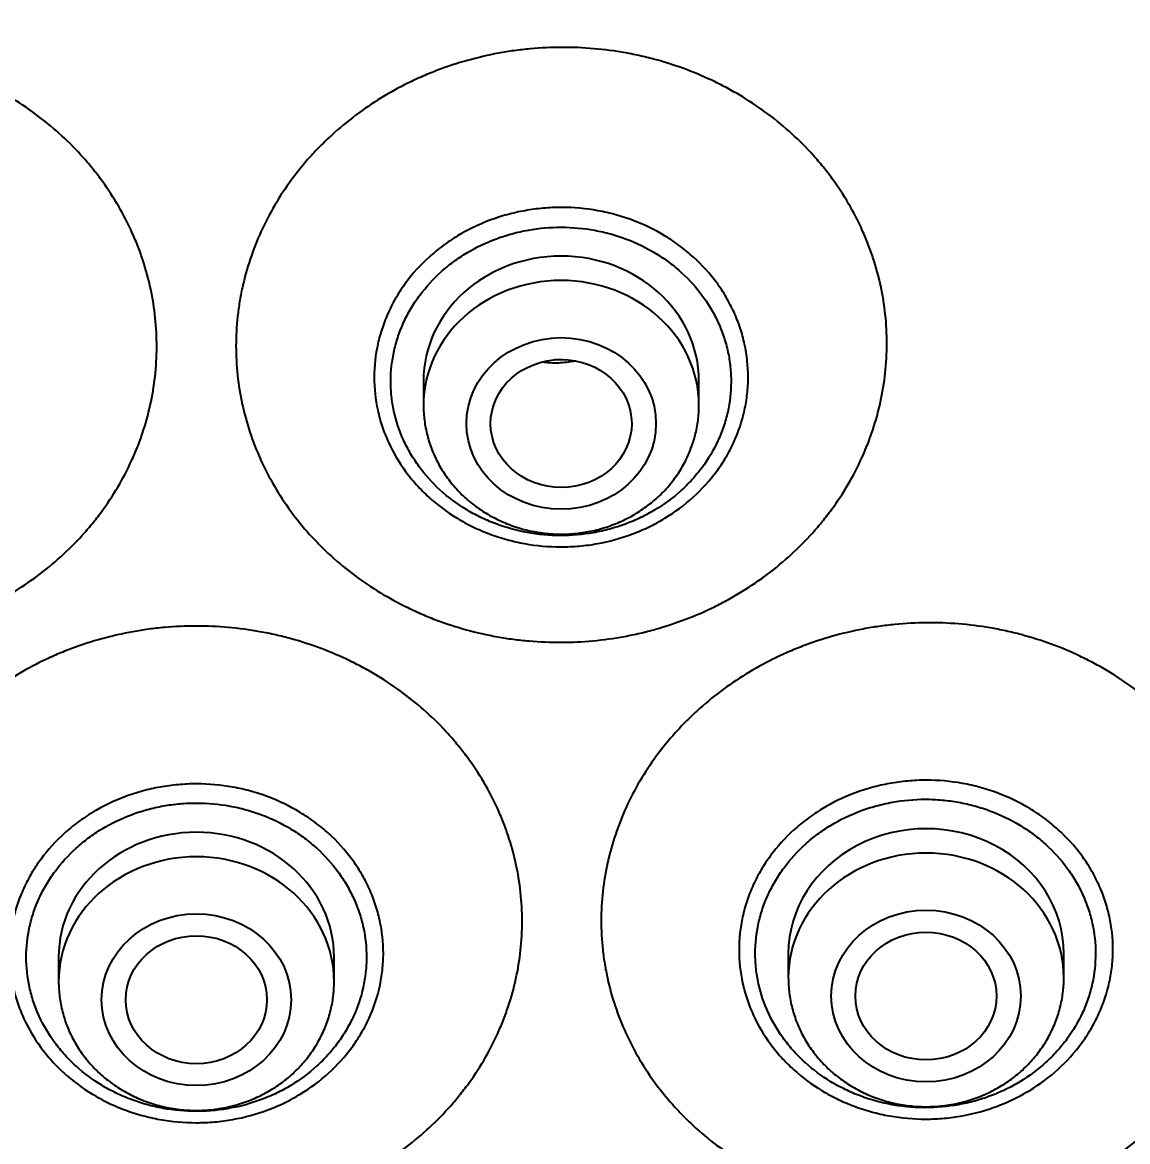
# Model space of a CAD drawing. Header units: millimetres. Extents: x 976 to 9349, y -1578 to 2211.
# Drawn here: x 5929.971 to 5931.616, y 655.944 to 657.61 of the extents above; entities that cross this region are included whole.
import ezdxf

# ---------------------------------------------------------------- set-up
doc = ezdxf.new("R2010")
doc.units = ezdxf.units.MM
doc.layers.add('Szkic', color=6, linetype='Continuous')
doc.layers.add('Wbudowane', color=175, linetype='Continuous')
doc.dimstyles.new('ISO-25', dxfattribs={"dimtxt": 4, "dimasz": 5, "dimexe": 1.25, "dimexo": 0.625, "dimgap": 1, "dimtad": 1, "dimtxsty": 'Standard', "dimcen": 2.5, "dimadec": 0, "dimazin": 0, "dimtfac": 1, "dimtmove": 0, "dimatfit": 3, "dimfxl": 1, "dimarcsym": 0})

# ---------------------------------------------------------------- blocks, each defined once
blk = doc.blocks.new('Z$W@#21058')
for p, q in [((20.198, 138.602), (20.198, 138.5657)), ((20.608, 138.5657), (20.608, 138.602)), ((19.655, 137.7442), (19.655, 137.7078)), ((20.065, 137.7078), (20.065, 137.7442)), ((20.741, 137.7496), (20.741, 137.7133)), ((21.151, 137.7133), (21.151, 137.7496))]:
    blk.add_line(p, q)
for centre, major_axis, start_param, end_param in [((20.403, 138.602), (-0.205, 0), 3.141593, 6.283185), ((20.403, 138.5657), (-0.205, 0), 3.141593, 6.283185), ((19.86, 137.7442), (-0.205, 0), 3.141593, 6.283185), ((20.946, 137.7496), (0.205, 0), 0, 3.141593), ((19.86, 137.7078), (-0.205, 0), 3.141593, 6.283185), ((20.946, 137.7133), (-0.205, 0), 3.141593, 6.283185)]:
    blk.add_ellipse(centre, major_axis=major_axis, ratio=0.906308, start_param=start_param, end_param=end_param)
for centre, major_axis, ratio in [((20.403, 138.5386), (-0.141, 0), 0.906308), ((20.4029, 138.5385), (-0.105, -0.0002), 0.90652), ((19.86, 137.6808), (-0.141, 0), 0.906308), ((20.946, 137.6863), (-0.141, 0), 0.906308), ((19.86, 137.6808), (0.1051, 0), 0.906308), ((20.9458, 137.6863), (-0.105, 0), 0.905881)]:
    blk.add_ellipse(centre, major_axis=major_axis, ratio=ratio)
for points, knots in [([(19.801, 138.6523), (19.8009, 138.623), (19.7977, 138.5943), (19.7883, 138.5519), (19.7844, 138.5379), (19.7775, 138.5171), (19.7749, 138.5102), (19.7695, 138.4964), (19.7666, 138.4897), (19.7513, 138.4563), (19.7363, 138.4309), (19.7143, 138.401), (19.7097, 138.3951), (19.7002, 138.3835), (19.6952, 138.3778), (19.68, 138.361), (19.6693, 138.3503), (19.6357, 138.3199), (19.6113, 138.3017), (19.5781, 138.2817), (19.5713, 138.2779), (19.5576, 138.2705), (19.5507, 138.2669), (19.5297, 138.2568), (19.5011, 138.2447), (19.4714, 138.2352), (19.4486, 138.229), (19.4409, 138.2271), (19.4255, 138.2237), (19.4177, 138.2221), (19.3786, 138.2153), (19.3471, 138.2127), (19.2998, 138.213), (19.2839, 138.2138), (19.2601, 138.2161), (19.2522, 138.217), (19.2364, 138.2193), (19.2286, 138.2206), (19.1898, 138.2279), (19.1597, 138.2365), (19.1231, 138.2506), (19.1158, 138.2535), (19.1014, 138.2599), (19.0942, 138.2632), (19.0732, 138.2736), (19.0597, 138.2812), (19.0204, 138.3055), (18.9959, 138.324), (18.9678, 138.35), (18.9623, 138.3553), (18.9516, 138.3661), (18.9465, 138.3717), (18.9315, 138.3885), (18.9127, 138.4119), (18.8965, 138.4368), (18.8816, 138.4625), (18.8748, 138.4758), (18.8566, 138.5162), (18.8476, 138.5438), (18.8399, 138.5794), (18.8386, 138.5865), (18.8363, 138.6009), (18.8353, 138.6082), (18.833, 138.63), (18.8316, 138.6591), (18.8332, 138.6882), (18.8365, 138.7173), (18.8389, 138.7317), (18.8483, 138.7741), (18.8576, 138.8017), (18.876, 138.8418), (18.8829, 138.855), (18.898, 138.8805), (18.9143, 138.9052), (18.9332, 138.9282), (18.9483, 138.9449), (18.9535, 138.9503), (18.9642, 138.961), (18.9698, 138.9663), (18.9981, 138.9919), (19.0226, 139.01), (19.0621, 139.0338), (19.0757, 139.0411), (19.0967, 139.0513), (19.1039, 139.0545), (19.1183, 139.0606), (19.1256, 139.0635), (19.1623, 139.0771), (19.1925, 139.0853), (19.2314, 139.092), (19.2392, 139.0932), (19.2549, 139.0953), (19.2629, 139.0961), (19.2867, 139.0981), (19.3025, 139.0987), (19.3499, 139.0983), (19.3813, 139.0953), (19.4204, 139.0879), (19.4282, 139.0862), (19.4436, 139.0826), (19.4513, 139.0806), (19.474, 139.0741), (19.5037, 139.0642), (19.5322, 139.0516), (19.5532, 139.0412), (19.5601, 139.0376), (19.5737, 139.03), (19.5805, 139.026), (19.6135, 139.0056), (19.6379, 138.9871), (19.6713, 138.9562), (19.6819, 138.9454), (19.6971, 138.9283), (19.702, 138.9225), (19.7114, 138.9108), (19.7159, 138.9048), (19.7378, 138.8746), (19.7526, 138.849), (19.7677, 138.8154), (19.7706, 138.8086), (19.7759, 138.7948), (19.7784, 138.7878), (19.7852, 138.7669), (19.789, 138.7529), (19.7981, 138.7103), (19.8011, 138.6815), (19.801, 138.6523)], [0, 0, 0, 0, 0.03125, 0.03125, 0.046875, 0.046875, 0.054688, 0.054688, 0.0625, 0.0625, 0.09375, 0.09375, 0.101562, 0.101562, 0.109375, 0.109375, 0.125, 0.125, 0.15625, 0.15625, 0.164062, 0.164062, 0.171875, 0.171875, 0.1875, 0.203125, 0.203125, 0.210937, 0.210937, 0.21875, 0.21875, 0.25, 0.25, 0.265625, 0.265625, 0.273437, 0.273437, 0.28125, 0.28125, 0.3125, 0.3125, 0.320312, 0.320312, 0.328125, 0.328125, 0.34375, 0.34375, 0.375, 0.375, 0.382812, 0.382812, 0.390625, 0.390625, 0.40625, 0.421875, 0.421875, 0.4375, 0.4375, 0.46875, 0.46875, 0.476562, 0.476562, 0.484375, 0.484375, 0.5, 0.515625, 0.515625, 0.53125, 0.53125, 0.5625, 0.5625, 0.578125, 0.578125, 0.59375, 0.609375, 0.609375, 0.617187, 0.617187, 0.625, 0.625, 0.65625, 0.65625, 0.671875, 0.671875, 0.679687, 0.679687, 0.6875, 0.6875, 0.71875, 0.71875, 0.726562, 0.726562, 0.734375, 0.734375, 0.75, 0.75, 0.78125, 0.78125, 0.789062, 0.789062, 0.796875, 0.796875, 0.8125, 0.828125, 0.828125, 0.835937, 0.835937, 0.84375, 0.84375, 0.875, 0.875, 0.890625, 0.890625, 0.898437, 0.898437, 0.90625, 0.90625, 0.9375, 0.9375, 0.945312, 0.945312, 0.953125, 0.953125, 0.96875, 0.96875, 1, 1, 1, 1]), ([(20.8876, 138.6572), (20.8876, 138.6279), (20.8844, 138.5991), (20.8751, 138.5567), (20.8713, 138.5426), (20.8643, 138.5217), (20.8618, 138.5148), (20.8564, 138.501), (20.8535, 138.4942), (20.8383, 138.4606), (20.8234, 138.4351), (20.8013, 138.405), (20.7968, 138.399), (20.7873, 138.3873), (20.7824, 138.3815), (20.7671, 138.3646), (20.7564, 138.3538), (20.7229, 138.323), (20.6985, 138.3046), (20.6653, 138.2843), (20.6586, 138.2804), (20.6449, 138.2728), (20.6379, 138.2692), (20.617, 138.2589), (20.5884, 138.2465), (20.5586, 138.2367), (20.5359, 138.2303), (20.5282, 138.2283), (20.5128, 138.2247), (20.5049, 138.2231), (20.4659, 138.2159), (20.4344, 138.213), (20.3871, 138.2128), (20.3712, 138.2135), (20.3474, 138.2155), (20.3395, 138.2164), (20.3237, 138.2185), (20.3159, 138.2197), (20.2771, 138.2267), (20.2469, 138.2349), (20.2103, 138.2487), (20.203, 138.2516), (20.1886, 138.2578), (20.1815, 138.2611), (20.1605, 138.2713), (20.1469, 138.2787), (20.1076, 138.3026), (20.0831, 138.3208), (20.0549, 138.3465), (20.0494, 138.3518), (20.0387, 138.3625), (20.0336, 138.368), (20.0185, 138.3847), (19.9998, 138.4078), (19.9835, 138.4326), (19.9686, 138.4581), (19.9617, 138.4714), (19.9435, 138.5115), (19.9344, 138.5391), (19.9252, 138.5816), (19.9228, 138.596), (19.9197, 138.6251), (19.9182, 138.6542), (19.9198, 138.6833), (19.9222, 138.7051), (19.9232, 138.7124), (19.9255, 138.7268), (19.9269, 138.7339), (19.9347, 138.7694), (19.9439, 138.797), (19.9622, 138.8374), (19.9691, 138.8507), (19.9842, 138.8763), (20.0005, 138.9012), (20.0193, 138.9244), (20.0344, 138.9412), (20.0396, 138.9467), (20.0503, 138.9575), (20.0558, 138.9628), (20.0841, 138.9887), (20.1086, 139.0071), (20.1481, 139.0313), (20.1616, 139.0387), (20.1827, 139.0491), (20.1899, 139.0524), (20.2043, 139.0587), (20.2116, 139.0616), (20.2483, 139.0756), (20.2785, 139.084), (20.3173, 139.0912), (20.3251, 139.0925), (20.3409, 139.0946), (20.3488, 139.0956), (20.3727, 139.0978), (20.3885, 139.0985), (20.4359, 139.0986), (20.4673, 139.0959), (20.5063, 139.0889), (20.5142, 139.0873), (20.5296, 139.0838), (20.5373, 139.0819), (20.56, 139.0757), (20.5897, 139.066), (20.6182, 139.0537), (20.6392, 139.0436), (20.6461, 139.04), (20.6597, 139.0326), (20.6665, 139.0287), (20.6996, 139.0085), (20.7239, 138.9903), (20.7574, 138.9597), (20.768, 138.949), (20.7832, 138.9322), (20.7881, 138.9264), (20.7976, 138.9147), (20.8021, 138.9088), (20.824, 138.8788), (20.8389, 138.8534), (20.854, 138.8199), (20.8569, 138.8132), (20.8622, 138.7994), (20.8647, 138.7925), (20.8716, 138.7716), (20.8754, 138.7576), (20.8846, 138.7152), (20.8877, 138.6864), (20.8876, 138.6572)], [0, 0, 0, 0, 0.03125, 0.03125, 0.046875, 0.046875, 0.054687, 0.054687, 0.0625, 0.0625, 0.09375, 0.09375, 0.101562, 0.101562, 0.109375, 0.109375, 0.125, 0.125, 0.15625, 0.15625, 0.164062, 0.164062, 0.171875, 0.171875, 0.1875, 0.203125, 0.203125, 0.210937, 0.210937, 0.21875, 0.21875, 0.25, 0.25, 0.265625, 0.265625, 0.273437, 0.273437, 0.28125, 0.28125, 0.3125, 0.3125, 0.320312, 0.320312, 0.328125, 0.328125, 0.34375, 0.34375, 0.375, 0.375, 0.382812, 0.382812, 0.390625, 0.390625, 0.40625, 0.421875, 0.421875, 0.4375, 0.4375, 0.46875, 0.46875, 0.484375, 0.484375, 0.5, 0.515625, 0.515625, 0.523437, 0.523437, 0.53125, 0.53125, 0.5625, 0.5625, 0.578125, 0.578125, 0.59375, 0.609375, 0.609375, 0.617187, 0.617187, 0.625, 0.625, 0.65625, 0.65625, 0.671875, 0.671875, 0.679687, 0.679687, 0.6875, 0.6875, 0.71875, 0.71875, 0.726562, 0.726562, 0.734375, 0.734375, 0.75, 0.75, 0.78125, 0.78125, 0.789062, 0.789062, 0.796875, 0.796875, 0.8125, 0.828125, 0.828125, 0.835937, 0.835937, 0.84375, 0.84375, 0.875, 0.875, 0.890625, 0.890625, 0.898437, 0.898437, 0.90625, 0.90625, 0.9375, 0.9375, 0.945312, 0.945312, 0.953125, 0.953125, 0.96875, 0.96875, 1, 1, 1, 1]), ([(20.1246, 138.6076), (20.1246, 138.6242), (20.1265, 138.6408), (20.131, 138.6612), (20.132, 138.6652), (20.1342, 138.6733), (20.1355, 138.6773), (20.1394, 138.6891), (20.1456, 138.7046), (20.1534, 138.7195), (20.1598, 138.7305), (20.1621, 138.7341), (20.1668, 138.7412), (20.1693, 138.7447), (20.182, 138.762), (20.1936, 138.7747), (20.2129, 138.7922), (20.2196, 138.7977), (20.2339, 138.8083), (20.2412, 138.8132), (20.2639, 138.827), (20.2799, 138.8347), (20.3052, 138.8442), (20.3139, 138.847), (20.3314, 138.8518), (20.349, 138.8558), (20.367, 138.8582), (20.3851, 138.8598), (20.3942, 138.8602), (20.4218, 138.8602), (20.4398, 138.8586), (20.4665, 138.8537), (20.4753, 138.8517), (20.4884, 138.8481), (20.4928, 138.8468), (20.5014, 138.844), (20.5057, 138.8425), (20.5267, 138.8345), (20.5427, 138.8268), (20.5616, 138.8153), (20.5653, 138.8129), (20.5726, 138.808), (20.5763, 138.8054), (20.5869, 138.7975), (20.5936, 138.7919), (20.6128, 138.7744), (20.6243, 138.7617), (20.637, 138.7444), (20.6395, 138.7409), (20.6442, 138.7337), (20.6464, 138.7301), (20.6528, 138.7192), (20.6606, 138.7043), (20.6667, 138.6888), (20.6706, 138.6769), (20.6718, 138.6729), (20.674, 138.6649), (20.675, 138.6608), (20.6795, 138.6404), (20.6812, 138.624), (20.6812, 138.5993), (20.6807, 138.591), (20.6794, 138.5786), (20.6788, 138.5745), (20.6774, 138.5663), (20.6767, 138.5622), (20.6722, 138.5419), (20.6669, 138.5262), (20.6564, 138.5032), (20.6525, 138.4957), (20.6438, 138.481), (20.6391, 138.474), (20.624, 138.4535), (20.6125, 138.4407), (20.5864, 138.4171), (20.5724, 138.4067), (20.5497, 138.3929), (20.5419, 138.3887), (20.5258, 138.3809), (20.5175, 138.3773), (20.4922, 138.3678), (20.4748, 138.363), (20.4525, 138.359), (20.448, 138.3583), (20.439, 138.3571), (20.4344, 138.3566), (20.4207, 138.3554), (20.4116, 138.355), (20.3844, 138.355), (20.3664, 138.3566), (20.3439, 138.3606), (20.3394, 138.3615), (20.3306, 138.3636), (20.3262, 138.3647), (20.3131, 138.3683), (20.296, 138.3738), (20.2796, 138.3809), (20.2676, 138.3867), (20.2636, 138.3887), (20.2558, 138.393), (20.2519, 138.3953), (20.2328, 138.4068), (20.2188, 138.4173), (20.1996, 138.4347), (20.1935, 138.4408), (20.1848, 138.4505), (20.182, 138.4538), (20.1765, 138.4605), (20.1739, 138.4638), (20.1613, 138.481), (20.1527, 138.4955), (20.144, 138.5146), (20.1424, 138.5185), (20.1393, 138.5263), (20.1379, 138.5303), (20.1339, 138.5422), (20.1317, 138.5502), (20.1264, 138.5744), (20.1246, 138.5909), (20.1246, 138.6076)], [0, 0, 0, 0, 0.03125, 0.03125, 0.039063, 0.039063, 0.046875, 0.046875, 0.0625, 0.078125, 0.078125, 0.085938, 0.085938, 0.09375, 0.09375, 0.125, 0.125, 0.140625, 0.140625, 0.15625, 0.15625, 0.1875, 0.1875, 0.203125, 0.203125, 0.21875, 0.234375, 0.234375, 0.25, 0.25, 0.28125, 0.28125, 0.296875, 0.296875, 0.304688, 0.304688, 0.3125, 0.3125, 0.34375, 0.34375, 0.351563, 0.351563, 0.359375, 0.359375, 0.375, 0.375, 0.40625, 0.40625, 0.414063, 0.414063, 0.421875, 0.421875, 0.4375, 0.453125, 0.453125, 0.460938, 0.460938, 0.46875, 0.46875, 0.5, 0.5, 0.515625, 0.515625, 0.523438, 0.523438, 0.53125, 0.53125, 0.5625, 0.5625, 0.578125, 0.578125, 0.59375, 0.59375, 0.625, 0.625, 0.65625, 0.65625, 0.671875, 0.671875, 0.6875, 0.6875, 0.71875, 0.71875, 0.726563, 0.726563, 0.734375, 0.734375, 0.75, 0.75, 0.78125, 0.78125, 0.789063, 0.789063, 0.796875, 0.796875, 0.8125, 0.828125, 0.828125, 0.835938, 0.835938, 0.84375, 0.84375, 0.875, 0.875, 0.890625, 0.890625, 0.898438, 0.898438, 0.90625, 0.90625, 0.9375, 0.9375, 0.945313, 0.945313, 0.953125, 0.953125, 0.96875, 0.96875, 1, 1, 1, 1]), ([(20.1493, 138.602), (20.1492, 138.5945), (20.1496, 138.5869), (20.1512, 138.5718), (20.1524, 138.5643), (20.1572, 138.5423), (20.162, 138.528), (20.1714, 138.5071), (20.175, 138.5002), (20.1828, 138.4869), (20.187, 138.4805), (20.2007, 138.4618), (20.2112, 138.4502), (20.2347, 138.4287), (20.2475, 138.4192), (20.268, 138.4067), (20.2751, 138.4028), (20.2897, 138.3956), (20.2973, 138.3924), (20.3203, 138.3837), (20.3361, 138.3793), (20.3563, 138.3756), (20.3604, 138.3749), (20.3686, 138.3738), (20.3728, 138.3733), (20.3852, 138.3722), (20.3935, 138.3718), (20.4183, 138.3717), (20.4347, 138.3731), (20.4551, 138.3767), (20.4592, 138.3775), (20.4673, 138.3794), (20.4713, 138.3804), (20.4832, 138.3836), (20.4988, 138.3886), (20.5137, 138.3949), (20.5247, 138.4002), (20.5283, 138.402), (20.5355, 138.4059), (20.539, 138.4079), (20.5564, 138.4184), (20.5692, 138.4278), (20.5868, 138.4436), (20.5924, 138.4492), (20.6003, 138.4579), (20.6029, 138.4609), (20.6079, 138.4669), (20.6103, 138.47), (20.6219, 138.4855), (20.6297, 138.4987), (20.6377, 138.516), (20.6392, 138.5195), (20.642, 138.5266), (20.6434, 138.5302), (20.647, 138.541), (20.6491, 138.5483), (20.654, 138.5703), (20.6557, 138.5852), (20.6558, 138.6079), (20.6554, 138.6155), (20.6539, 138.6305), (20.6527, 138.6379), (20.6503, 138.6491), (20.6493, 138.6528), (20.6473, 138.6601), (20.6462, 138.6637), (20.6427, 138.6745), (20.6372, 138.6886), (20.6301, 138.7021), (20.6243, 138.7121), (20.6223, 138.7154), (20.618, 138.7219), (20.6158, 138.7251), (20.6043, 138.7408), (20.5939, 138.7524), (20.5764, 138.7683), (20.5703, 138.7734), (20.5574, 138.783), (20.5507, 138.7875), (20.5301, 138.8001), (20.5156, 138.8072), (20.4926, 138.8159), (20.4847, 138.8185), (20.4689, 138.8229), (20.4609, 138.8247), (20.4366, 138.8292), (20.4201, 138.8307), (20.3867, 138.8308), (20.3703, 138.8294), (20.346, 138.8251), (20.338, 138.8233), (20.322, 138.819), (20.3141, 138.8165), (20.2911, 138.8079), (20.2765, 138.8009), (20.2593, 138.7906), (20.2559, 138.7884), (20.2492, 138.784), (20.2459, 138.7816), (20.2361, 138.7745), (20.23, 138.7695), (20.2124, 138.7536), (20.2019, 138.7421), (20.1902, 138.7265), (20.188, 138.7233), (20.1837, 138.7168), (20.1816, 138.7136), (20.1757, 138.7037), (20.1686, 138.6902), (20.163, 138.6761), (20.1593, 138.6653), (20.1582, 138.6617), (20.1561, 138.6544), (20.1552, 138.6507), (20.151, 138.6322), (20.1493, 138.6172), (20.1493, 138.602)], [0, 0, 0, 0, 0.015625, 0.015625, 0.03125, 0.03125, 0.0625, 0.0625, 0.078125, 0.078125, 0.09375, 0.09375, 0.125, 0.125, 0.15625, 0.15625, 0.171875, 0.171875, 0.1875, 0.1875, 0.21875, 0.21875, 0.226563, 0.226563, 0.234375, 0.234375, 0.25, 0.25, 0.28125, 0.28125, 0.289063, 0.289063, 0.296875, 0.296875, 0.3125, 0.328125, 0.328125, 0.335938, 0.335938, 0.34375, 0.34375, 0.375, 0.375, 0.390625, 0.390625, 0.398438, 0.398438, 0.40625, 0.40625, 0.4375, 0.4375, 0.445313, 0.445313, 0.453125, 0.453125, 0.46875, 0.46875, 0.5, 0.5, 0.515625, 0.515625, 0.53125, 0.53125, 0.539062, 0.539062, 0.546875, 0.546875, 0.5625, 0.578125, 0.578125, 0.585937, 0.585937, 0.59375, 0.59375, 0.625, 0.625, 0.640625, 0.640625, 0.65625, 0.65625, 0.6875, 0.6875, 0.703125, 0.703125, 0.71875, 0.71875, 0.75, 0.75, 0.78125, 0.78125, 0.796875, 0.796875, 0.8125, 0.8125, 0.84375, 0.84375, 0.851562, 0.851562, 0.859375, 0.859375, 0.875, 0.875, 0.90625, 0.90625, 0.914062, 0.914062, 0.921875, 0.921875, 0.9375, 0.953125, 0.953125, 0.960937, 0.960937, 0.96875, 0.96875, 1, 1, 1, 1]), ([(20.4246, 138.6316), (20.421, 138.6309), (20.4174, 138.6303), (20.4061, 138.6288), (20.3982, 138.6284), (20.3848, 138.6287), (20.3792, 138.6292), (20.3737, 138.6299)], [0, 0, 0, 0, 0.214158, 0.214158, 0.671097, 0.671097, 1, 1, 1, 1]), ([(20.4048, 138.6336), (20.4033, 138.6335), (20.3995, 138.6333), (20.3955, 138.6332), (20.3932, 138.6333)], [0, 0, 0, 0, 0.398655, 1, 1, 1, 1]), ([(20.198, 138.5657), (20.198, 138.5575), (20.199, 138.5435), (20.2033, 138.5202), (20.2105, 138.4984), (20.2206, 138.477), (20.2334, 138.4571), (20.2486, 138.4387), (20.2661, 138.4222), (20.2857, 138.4078), (20.307, 138.3957), (20.3297, 138.386), (20.3535, 138.3791), (20.378, 138.3748), (20.403, 138.3734), (20.4279, 138.3748), (20.4524, 138.3791), (20.4762, 138.386), (20.499, 138.3956), (20.5203, 138.4078), (20.5399, 138.4222), (20.5574, 138.4387), (20.5727, 138.4572), (20.5854, 138.4771), (20.5955, 138.4985), (20.6028, 138.5203), (20.6071, 138.5437), (20.608, 138.5575), (20.608, 138.5657)], [0, 0, 0, 0, 0.036694, 0.07465, 0.112689, 0.150846, 0.189146, 0.227598, 0.266201, 0.304942, 0.3438, 0.382753, 0.421774, 0.460843, 0.499936, 0.539034, 0.578117, 0.617162, 0.656147, 0.695046, 0.733834, 0.772489, 0.810994, 0.849343, 0.887544, 0.925617, 0.963594, 1, 1, 1, 1]), ([(21.4307, 137.8076), (21.4307, 137.7786), (21.4275, 137.75), (21.4198, 137.7146), (21.418, 137.7075), (21.4141, 137.6934), (21.412, 137.6864), (21.405, 137.6656), (21.3996, 137.6518), (21.3813, 137.6118), (21.3664, 137.5865), (21.3444, 137.5565), (21.3399, 137.5505), (21.3304, 137.5389), (21.3255, 137.5331), (21.3103, 137.5162), (21.2996, 137.5055), (21.2661, 137.4748), (21.2417, 137.4564), (21.2086, 137.4361), (21.2018, 137.4321), (21.1881, 137.4246), (21.1812, 137.421), (21.1602, 137.4106), (21.1317, 137.3981), (21.102, 137.3882), (21.0792, 137.3818), (21.0716, 137.3798), (21.0561, 137.3761), (21.0483, 137.3745), (21.0092, 137.3671), (20.9778, 137.364), (20.9305, 137.3636), (20.9147, 137.3642), (20.8908, 137.3661), (20.8829, 137.3669), (20.8672, 137.3689), (20.8594, 137.37), (20.8206, 137.3767), (20.7904, 137.3847), (20.7538, 137.3982), (20.7465, 137.401), (20.7321, 137.4071), (20.725, 137.4103), (20.7039, 137.4203), (20.6904, 137.4276), (20.6511, 137.4511), (20.6267, 137.469), (20.5984, 137.4943), (20.5929, 137.4995), (20.5823, 137.5101), (20.5771, 137.5155), (20.5621, 137.532), (20.5433, 137.5548), (20.5271, 137.5792), (20.5121, 137.6045), (20.5053, 137.6176), (20.4871, 137.6573), (20.478, 137.6846), (20.4703, 137.7197), (20.4689, 137.7267), (20.4666, 137.741), (20.4656, 137.7481), (20.4633, 137.7697), (20.4617, 137.7986), (20.4633, 137.8274), (20.4665, 137.8563), (20.4689, 137.8705), (20.4782, 137.9128), (20.4874, 137.9402), (20.5056, 137.9803), (20.5125, 137.9935), (20.5275, 138.019), (20.5438, 138.0437), (20.5626, 138.0669), (20.5777, 138.0836), (20.5828, 138.0891), (20.5935, 138.0999), (20.599, 138.1052), (20.6273, 138.131), (20.6517, 138.1494), (20.6911, 138.1736), (20.7047, 138.1811), (20.7257, 138.1915), (20.7328, 138.1948), (20.7473, 138.2011), (20.7545, 138.2041), (20.7912, 138.2182), (20.8214, 138.2267), (20.8602, 138.2341), (20.868, 138.2354), (20.8837, 138.2377), (20.8917, 138.2386), (20.9155, 138.241), (20.9313, 138.2418), (20.9787, 138.2422), (21.0101, 138.2397), (21.0491, 138.233), (21.0569, 138.2315), (21.0724, 138.2281), (21.08, 138.2263), (21.1027, 138.2202), (21.1324, 138.2109), (21.161, 138.1989), (21.1819, 138.1889), (21.1888, 138.1855), (21.2025, 138.1781), (21.2093, 138.1743), (21.2423, 138.1546), (21.2667, 138.1366), (21.3002, 138.1066), (21.3108, 138.096), (21.326, 138.0794), (21.3309, 138.0737), (21.3404, 138.0622), (21.3449, 138.0564), (21.3668, 138.0268), (21.3817, 138.0017), (21.3969, 137.9687), (21.3997, 137.962), (21.4051, 137.9484), (21.4076, 137.9415), (21.4145, 137.9209), (21.4183, 137.9071), (21.4275, 137.8651), (21.4307, 137.8366), (21.4307, 137.8076)], [0, 0, 0, 0, 0.03125, 0.03125, 0.039062, 0.039062, 0.046875, 0.046875, 0.0625, 0.0625, 0.09375, 0.09375, 0.101562, 0.101562, 0.109375, 0.109375, 0.125, 0.125, 0.15625, 0.15625, 0.164062, 0.164062, 0.171875, 0.171875, 0.1875, 0.203125, 0.203125, 0.210937, 0.210937, 0.21875, 0.21875, 0.25, 0.25, 0.265625, 0.265625, 0.273437, 0.273437, 0.28125, 0.28125, 0.3125, 0.3125, 0.320312, 0.320312, 0.328125, 0.328125, 0.34375, 0.34375, 0.375, 0.375, 0.382812, 0.382812, 0.390625, 0.390625, 0.40625, 0.421875, 0.421875, 0.4375, 0.4375, 0.46875, 0.46875, 0.476562, 0.476562, 0.484375, 0.484375, 0.5, 0.515625, 0.515625, 0.53125, 0.53125, 0.5625, 0.5625, 0.578125, 0.578125, 0.59375, 0.609375, 0.609375, 0.617187, 0.617187, 0.625, 0.625, 0.65625, 0.65625, 0.671875, 0.671875, 0.679687, 0.679687, 0.6875, 0.6875, 0.71875, 0.71875, 0.726562, 0.726562, 0.734375, 0.734375, 0.75, 0.75, 0.78125, 0.78125, 0.789062, 0.789062, 0.796875, 0.796875, 0.8125, 0.828125, 0.828125, 0.835937, 0.835937, 0.84375, 0.84375, 0.875, 0.875, 0.890625, 0.890625, 0.898437, 0.898437, 0.90625, 0.90625, 0.9375, 0.9375, 0.945312, 0.945312, 0.953125, 0.953125, 0.96875, 0.96875, 1, 1, 1, 1]), ([(20.3449, 137.7976), (20.3449, 137.7686), (20.3417, 137.74), (20.3325, 137.6979), (20.3287, 137.684), (20.3217, 137.6633), (20.3192, 137.6564), (20.3138, 137.6428), (20.311, 137.636), (20.2958, 137.6028), (20.2809, 137.5775), (20.2589, 137.5477), (20.2543, 137.5418), (20.2448, 137.5302), (20.2399, 137.5244), (20.2247, 137.5077), (20.214, 137.497), (20.1805, 137.4666), (20.156, 137.4484), (20.1229, 137.4283), (20.1161, 137.4244), (20.1024, 137.417), (20.0955, 137.4134), (20.0745, 137.4033), (20.0459, 137.391), (20.0162, 137.3813), (19.9934, 137.3751), (19.9858, 137.3732), (19.9703, 137.3696), (19.9625, 137.368), (19.9233, 137.361), (19.8919, 137.3582), (19.8444, 137.3582), (19.8286, 137.3589), (19.8048, 137.361), (19.7968, 137.3619), (19.781, 137.364), (19.7732, 137.3652), (19.7343, 137.3722), (19.7041, 137.3805), (19.6674, 137.3943), (19.6601, 137.3972), (19.6457, 137.4034), (19.6385, 137.4066), (19.6175, 137.4168), (19.6039, 137.4242), (19.5644, 137.4481), (19.54, 137.4662), (19.5117, 137.4919), (19.5061, 137.4971), (19.4955, 137.5078), (19.4903, 137.5132), (19.4752, 137.5299), (19.4564, 137.5529), (19.4401, 137.5775), (19.4251, 137.6029), (19.4182, 137.616), (19.3999, 137.656), (19.3907, 137.6834), (19.383, 137.7186), (19.3816, 137.7256), (19.3793, 137.7399), (19.3783, 137.7471), (19.3759, 137.7688), (19.3743, 137.7976), (19.3759, 137.8265), (19.3783, 137.8481), (19.3793, 137.8553), (19.3816, 137.8696), (19.383, 137.8767), (19.3907, 137.9119), (19.3999, 137.9393), (19.4182, 137.9792), (19.4251, 137.9924), (19.4401, 138.0178), (19.4564, 138.0424), (19.4752, 138.0654), (19.4903, 138.082), (19.4955, 138.0875), (19.5061, 138.0981), (19.5117, 138.1034), (19.54, 138.129), (19.5644, 138.1472), (19.6039, 138.171), (19.6175, 138.1784), (19.6385, 138.1886), (19.6457, 138.1919), (19.6601, 138.1981), (19.6674, 138.201), (19.7041, 138.2147), (19.7343, 138.223), (19.7732, 138.23), (19.781, 138.2313), (19.7968, 138.2334), (19.8048, 138.2343), (19.8286, 138.2364), (19.8444, 138.2371), (19.8919, 138.2371), (19.9233, 138.2343), (19.9625, 138.2272), (19.9703, 138.2256), (19.9858, 138.2221), (19.9934, 138.2202), (20.0162, 138.2139), (20.0459, 138.2042), (20.0745, 138.192), (20.0955, 138.1818), (20.1024, 138.1783), (20.1161, 138.1708), (20.1229, 138.1669), (20.156, 138.1468), (20.1805, 138.1287), (20.214, 138.0983), (20.2247, 138.0876), (20.2399, 138.0708), (20.2448, 138.0651), (20.2543, 138.0535), (20.2589, 138.0476), (20.2809, 138.0177), (20.2958, 137.9925), (20.311, 137.9592), (20.3138, 137.9525), (20.3192, 137.9388), (20.3217, 137.932), (20.3287, 137.9112), (20.3325, 137.8973), (20.3417, 137.8552), (20.3449, 137.8267), (20.3449, 137.7976)], [0, 0, 0, 0, 0.03125, 0.03125, 0.046875, 0.046875, 0.054687, 0.054687, 0.0625, 0.0625, 0.09375, 0.09375, 0.101562, 0.101562, 0.109375, 0.109375, 0.125, 0.125, 0.15625, 0.15625, 0.164062, 0.164062, 0.171875, 0.171875, 0.1875, 0.203125, 0.203125, 0.210938, 0.210938, 0.21875, 0.21875, 0.25, 0.25, 0.265625, 0.265625, 0.273438, 0.273438, 0.28125, 0.28125, 0.3125, 0.3125, 0.320313, 0.320313, 0.328125, 0.328125, 0.34375, 0.34375, 0.375, 0.375, 0.382813, 0.382813, 0.390625, 0.390625, 0.40625, 0.421875, 0.421875, 0.4375, 0.4375, 0.46875, 0.46875, 0.476562, 0.476562, 0.484375, 0.484375, 0.5, 0.515625, 0.515625, 0.523437, 0.523437, 0.53125, 0.53125, 0.5625, 0.5625, 0.578125, 0.578125, 0.59375, 0.609375, 0.609375, 0.617187, 0.617187, 0.625, 0.625, 0.65625, 0.65625, 0.671875, 0.671875, 0.679688, 0.679688, 0.6875, 0.6875, 0.71875, 0.71875, 0.726563, 0.726563, 0.734375, 0.734375, 0.75, 0.75, 0.78125, 0.78125, 0.789063, 0.789063, 0.796875, 0.796875, 0.8125, 0.828125, 0.828125, 0.835938, 0.835938, 0.84375, 0.84375, 0.875, 0.875, 0.890625, 0.890625, 0.898438, 0.898438, 0.90625, 0.90625, 0.9375, 0.9375, 0.945313, 0.945313, 0.953125, 0.953125, 0.96875, 0.96875, 1, 1, 1, 1]), ([(20.6676, 137.7548), (20.6676, 137.7715), (20.6694, 137.788), (20.6739, 137.8084), (20.6749, 137.8125), (20.6771, 137.8205), (20.6783, 137.8245), (20.6823, 137.8363), (20.6884, 137.8518), (20.6962, 137.8667), (20.7027, 137.8776), (20.7049, 137.8812), (20.7096, 137.8884), (20.7121, 137.8919), (20.7248, 137.9091), (20.7364, 137.9218), (20.7556, 137.9393), (20.7624, 137.9449), (20.7766, 137.9554), (20.784, 137.9604), (20.8066, 137.9741), (20.8226, 137.9819), (20.8479, 137.9914), (20.8566, 137.9942), (20.8741, 137.9991), (20.8917, 138.0031), (20.9097, 138.0055), (20.9278, 138.0071), (20.9369, 138.0076), (20.9644, 138.0076), (20.9825, 138.006), (21.0092, 138.0012), (21.018, 137.9992), (21.0311, 137.9956), (21.0355, 137.9943), (21.0441, 137.9915), (21.0484, 137.99), (21.0694, 137.9821), (21.0854, 137.9744), (21.1043, 137.963), (21.108, 137.9606), (21.1154, 137.9557), (21.119, 137.9531), (21.1296, 137.9452), (21.1363, 137.9397), (21.1556, 137.9223), (21.1671, 137.9096), (21.1798, 137.8923), (21.1822, 137.8888), (21.1869, 137.8817), (21.1892, 137.8781), (21.1956, 137.8672), (21.2034, 137.8523), (21.2095, 137.8369), (21.2134, 137.825), (21.2146, 137.821), (21.2169, 137.813), (21.2179, 137.8089), (21.2223, 137.7886), (21.2241, 137.7722), (21.2241, 137.7476), (21.2236, 137.7393), (21.2223, 137.7269), (21.2217, 137.7228), (21.2203, 137.7146), (21.2196, 137.7105), (21.2151, 137.6903), (21.2098, 137.6746), (21.1994, 137.6516), (21.1954, 137.6441), (21.1868, 137.6294), (21.1821, 137.6224), (21.167, 137.6019), (21.1555, 137.5891), (21.1295, 137.5655), (21.1154, 137.555), (21.0928, 137.5413), (21.085, 137.5371), (21.0689, 137.5292), (21.0606, 137.5256), (21.0353, 137.5161), (21.0179, 137.5113), (20.9957, 137.5073), (20.9912, 137.5065), (20.9821, 137.5053), (20.9776, 137.5048), (20.9639, 137.5035), (20.9548, 137.5031), (20.9275, 137.5031), (20.9095, 137.5047), (20.8871, 137.5087), (20.8826, 137.5096), (20.8737, 137.5116), (20.8693, 137.5127), (20.8562, 137.5163), (20.8391, 137.5218), (20.8227, 137.5288), (20.8107, 137.5346), (20.8067, 137.5366), (20.7989, 137.5409), (20.795, 137.5431), (20.7759, 137.5546), (20.7619, 137.565), (20.7427, 137.5824), (20.7366, 137.5885), (20.7278, 137.5981), (20.725, 137.6014), (20.7196, 137.6081), (20.7169, 137.6115), (20.7043, 137.6286), (20.6958, 137.643), (20.687, 137.6621), (20.6854, 137.666), (20.6823, 137.6738), (20.6809, 137.6777), (20.6769, 137.6896), (20.6747, 137.6976), (20.6694, 137.7218), (20.6676, 137.7382), (20.6676, 137.7548)], [0, 0, 0, 0, 0.03125, 0.03125, 0.039063, 0.039063, 0.046875, 0.046875, 0.0625, 0.078125, 0.078125, 0.085938, 0.085938, 0.09375, 0.09375, 0.125, 0.125, 0.140625, 0.140625, 0.15625, 0.15625, 0.1875, 0.1875, 0.203125, 0.203125, 0.21875, 0.234375, 0.234375, 0.25, 0.25, 0.28125, 0.28125, 0.296875, 0.296875, 0.304688, 0.304688, 0.3125, 0.3125, 0.34375, 0.34375, 0.351563, 0.351563, 0.359375, 0.359375, 0.375, 0.375, 0.40625, 0.40625, 0.414063, 0.414063, 0.421875, 0.421875, 0.4375, 0.453125, 0.453125, 0.460938, 0.460938, 0.46875, 0.46875, 0.5, 0.5, 0.515625, 0.515625, 0.523438, 0.523438, 0.53125, 0.53125, 0.5625, 0.5625, 0.578125, 0.578125, 0.59375, 0.59375, 0.625, 0.625, 0.65625, 0.65625, 0.671875, 0.671875, 0.6875, 0.6875, 0.71875, 0.71875, 0.726562, 0.726562, 0.734375, 0.734375, 0.75, 0.75, 0.78125, 0.78125, 0.789062, 0.789062, 0.796875, 0.796875, 0.8125, 0.828125, 0.828125, 0.835937, 0.835937, 0.84375, 0.84375, 0.875, 0.875, 0.890625, 0.890625, 0.898437, 0.898437, 0.90625, 0.90625, 0.9375, 0.9375, 0.945312, 0.945312, 0.953125, 0.953125, 0.96875, 0.96875, 1, 1, 1, 1]), ([(19.5817, 137.7499), (19.5817, 137.7665), (19.5835, 137.783), (19.588, 137.8034), (19.589, 137.8075), (19.5913, 137.8155), (19.5925, 137.8195), (19.5965, 137.8313), (19.6026, 137.8468), (19.6104, 137.8617), (19.6168, 137.8726), (19.6191, 137.8762), (19.6238, 137.8833), (19.6263, 137.8868), (19.639, 137.904), (19.6505, 137.9167), (19.6698, 137.9342), (19.6766, 137.9397), (19.6908, 137.9503), (19.6981, 137.9552), (19.7208, 137.9689), (19.7368, 137.9766), (19.7621, 137.9861), (19.7708, 137.9889), (19.7883, 137.9937), (19.8059, 137.9977), (19.8238, 138.0001), (19.8419, 138.0017), (19.8511, 138.0021), (19.8786, 138.0021), (19.8967, 138.0004), (19.9234, 137.9956), (19.9322, 137.9936), (19.9453, 137.99), (19.9497, 137.9887), (19.9583, 137.9859), (19.9626, 137.9844), (19.9836, 137.9764), (19.9996, 137.9687), (20.0185, 137.9572), (20.0222, 137.9548), (20.0296, 137.9499), (20.0332, 137.9473), (20.0438, 137.9394), (20.0505, 137.9339), (20.0698, 137.9164), (20.0813, 137.9037), (20.094, 137.8865), (20.0965, 137.8829), (20.1012, 137.8758), (20.1034, 137.8722), (20.1098, 137.8613), (20.1176, 137.8464), (20.1237, 137.8309), (20.1276, 137.8191), (20.1289, 137.8151), (20.1311, 137.807), (20.1321, 137.803), (20.1365, 137.7826), (20.1383, 137.7663), (20.1383, 137.7416), (20.1378, 137.7333), (20.1365, 137.7209), (20.1359, 137.7168), (20.1346, 137.7086), (20.1338, 137.7045), (20.1293, 137.6843), (20.1241, 137.6686), (20.1136, 137.6457), (20.1096, 137.6381), (20.101, 137.6235), (20.0963, 137.6165), (20.0812, 137.596), (20.0697, 137.5833), (20.0437, 137.5597), (20.0296, 137.5493), (20.007, 137.5356), (19.9992, 137.5314), (19.9831, 137.5235), (19.9748, 137.52), (19.9495, 137.5105), (19.9321, 137.5057), (19.9098, 137.5017), (19.9054, 137.501), (19.8963, 137.4998), (19.8918, 137.4993), (19.8781, 137.4981), (19.869, 137.4977), (19.8417, 137.4977), (19.8237, 137.4993), (19.8012, 137.5033), (19.7967, 137.5042), (19.7879, 137.5063), (19.7835, 137.5074), (19.7704, 137.511), (19.7533, 137.5165), (19.7369, 137.5235), (19.7249, 137.5294), (19.7209, 137.5314), (19.713, 137.5357), (19.7091, 137.5379), (19.6901, 137.5494), (19.6761, 137.5599), (19.6568, 137.5773), (19.6507, 137.5834), (19.642, 137.5931), (19.6392, 137.5964), (19.6337, 137.603), (19.6311, 137.6064), (19.6185, 137.6235), (19.6099, 137.638), (19.6012, 137.6571), (19.5995, 137.661), (19.5965, 137.6688), (19.595, 137.6727), (19.591, 137.6846), (19.5888, 137.6926), (19.5835, 137.7168), (19.5817, 137.7332), (19.5817, 137.7499)], [0, 0, 0, 0, 0.03125, 0.03125, 0.039062, 0.039062, 0.046875, 0.046875, 0.0625, 0.078125, 0.078125, 0.085937, 0.085937, 0.09375, 0.09375, 0.125, 0.125, 0.140625, 0.140625, 0.15625, 0.15625, 0.1875, 0.1875, 0.203125, 0.203125, 0.21875, 0.234375, 0.234375, 0.25, 0.25, 0.28125, 0.28125, 0.296875, 0.296875, 0.304687, 0.304687, 0.3125, 0.3125, 0.34375, 0.34375, 0.351562, 0.351562, 0.359375, 0.359375, 0.375, 0.375, 0.40625, 0.40625, 0.414062, 0.414062, 0.421875, 0.421875, 0.4375, 0.453125, 0.453125, 0.460937, 0.460937, 0.46875, 0.46875, 0.5, 0.5, 0.515625, 0.515625, 0.523437, 0.523437, 0.53125, 0.53125, 0.5625, 0.5625, 0.578125, 0.578125, 0.59375, 0.59375, 0.625, 0.625, 0.65625, 0.65625, 0.671875, 0.671875, 0.6875, 0.6875, 0.71875, 0.71875, 0.726562, 0.726562, 0.734375, 0.734375, 0.75, 0.75, 0.78125, 0.78125, 0.789062, 0.789062, 0.796875, 0.796875, 0.8125, 0.828125, 0.828125, 0.835937, 0.835937, 0.84375, 0.84375, 0.875, 0.875, 0.890625, 0.890625, 0.898437, 0.898437, 0.90625, 0.90625, 0.9375, 0.9375, 0.945312, 0.945312, 0.953125, 0.953125, 0.96875, 0.96875, 1, 1, 1, 1]), ([(19.6068, 137.7442), (19.6068, 137.729), (19.6085, 137.7141), (19.6133, 137.6921), (19.6153, 137.6848), (19.6201, 137.6704), (19.6229, 137.6632), (19.6325, 137.6424), (19.6402, 137.6292), (19.6517, 137.6136), (19.6541, 137.6106), (19.6591, 137.6045), (19.6616, 137.6015), (19.6696, 137.5927), (19.6751, 137.5872), (19.6927, 137.5713), (19.7054, 137.5618), (19.7227, 137.5513), (19.7262, 137.5493), (19.7334, 137.5454), (19.737, 137.5435), (19.748, 137.5382), (19.7629, 137.5318), (19.7784, 137.5268), (19.7903, 137.5235), (19.7943, 137.5225), (19.8024, 137.5207), (19.8065, 137.5198), (19.8269, 137.5162), (19.8434, 137.5147), (19.8681, 137.5147), (19.8764, 137.515), (19.8888, 137.5161), (19.893, 137.5166), (19.9012, 137.5177), (19.9053, 137.5184), (19.9256, 137.522), (19.9414, 137.5264), (19.9644, 137.535), (19.972, 137.5382), (19.9867, 137.5453), (19.9937, 137.5492), (20.0143, 137.5616), (20.0271, 137.5711), (20.0448, 137.5872), (20.0504, 137.5928), (20.0609, 137.6043), (20.0708, 137.6163), (20.0793, 137.6292), (20.0871, 137.6425), (20.0907, 137.6493), (20.1002, 137.6702), (20.105, 137.6845), (20.1099, 137.7065), (20.1111, 137.714), (20.1128, 137.7291), (20.1132, 137.7366), (20.1132, 137.759), (20.1116, 137.7739), (20.1076, 137.7924), (20.1066, 137.7961), (20.1046, 137.8035), (20.1035, 137.8071), (20.0999, 137.8179), (20.0943, 137.832), (20.0873, 137.8455), (20.0815, 137.8554), (20.0794, 137.8587), (20.0752, 137.8652), (20.0729, 137.8684), (20.0613, 137.8841), (20.0509, 137.8957), (20.0334, 137.9115), (20.0272, 137.9166), (20.0176, 137.9238), (20.0143, 137.9261), (20.0076, 137.9306), (20.0042, 137.9328), (19.987, 137.9432), (19.9725, 137.9503), (19.9533, 137.9575), (19.9495, 137.9589), (19.9416, 137.9614), (19.9376, 137.9626), (19.9257, 137.9659), (19.9177, 137.9677), (19.8934, 137.9721), (19.877, 137.9736), (19.8561, 137.9736), (19.8519, 137.9735), (19.8436, 137.9732), (19.8395, 137.9729), (19.8271, 137.9718), (19.8108, 137.9696), (19.7948, 137.966), (19.7789, 137.9616), (19.771, 137.9591), (19.7479, 137.9505), (19.7334, 137.9434), (19.7127, 137.931), (19.7061, 137.9265), (19.6931, 137.9169), (19.687, 137.9118), (19.6694, 137.896), (19.6589, 137.8844), (19.645, 137.8656), (19.6407, 137.8591), (19.6329, 137.8459), (19.6258, 137.8323), (19.6202, 137.8183), (19.6154, 137.8039), (19.6134, 137.7966), (19.6085, 137.7743), (19.6068, 137.7593), (19.6068, 137.7442)], [0, 0, 0, 0, 0.03125, 0.03125, 0.046875, 0.046875, 0.0625, 0.0625, 0.09375, 0.09375, 0.101563, 0.101563, 0.109375, 0.109375, 0.125, 0.125, 0.15625, 0.15625, 0.164063, 0.164063, 0.171875, 0.171875, 0.1875, 0.203125, 0.203125, 0.210938, 0.210938, 0.21875, 0.21875, 0.25, 0.25, 0.265625, 0.265625, 0.273438, 0.273438, 0.28125, 0.28125, 0.3125, 0.3125, 0.328125, 0.328125, 0.34375, 0.34375, 0.375, 0.375, 0.390625, 0.390625, 0.40625, 0.421875, 0.421875, 0.4375, 0.4375, 0.46875, 0.46875, 0.484375, 0.484375, 0.5, 0.5, 0.53125, 0.53125, 0.539063, 0.539063, 0.546875, 0.546875, 0.5625, 0.578125, 0.578125, 0.585938, 0.585938, 0.59375, 0.59375, 0.625, 0.625, 0.640625, 0.640625, 0.648438, 0.648438, 0.65625, 0.65625, 0.6875, 0.6875, 0.695313, 0.695313, 0.703125, 0.703125, 0.71875, 0.71875, 0.75, 0.75, 0.757813, 0.757813, 0.765625, 0.765625, 0.78125, 0.796875, 0.796875, 0.8125, 0.8125, 0.84375, 0.84375, 0.859375, 0.859375, 0.875, 0.875, 0.90625, 0.90625, 0.921875, 0.921875, 0.9375, 0.953125, 0.953125, 0.96875, 0.96875, 1, 1, 1, 1]), ([(20.6918, 137.7496), (20.6918, 137.7421), (20.6922, 137.7345), (20.6939, 137.7194), (20.6951, 137.712), (20.7, 137.6899), (20.7047, 137.6756), (20.7143, 137.6548), (20.7179, 137.6479), (20.7257, 137.6346), (20.7342, 137.6218), (20.7441, 137.6098), (20.7546, 137.5982), (20.7601, 137.5926), (20.7779, 137.5766), (20.7907, 137.5671), (20.8112, 137.5546), (20.8183, 137.5508), (20.833, 137.5437), (20.8406, 137.5404), (20.8636, 137.5318), (20.8794, 137.5275), (20.8996, 137.5238), (20.9037, 137.5232), (20.912, 137.5221), (20.9161, 137.5216), (20.9286, 137.5205), (20.9368, 137.5201), (20.9616, 137.5201), (20.978, 137.5216), (20.9985, 137.5253), (21.0025, 137.5261), (21.0106, 137.5279), (21.0146, 137.5289), (21.0265, 137.5322), (21.0421, 137.5372), (21.057, 137.5436), (21.0679, 137.5489), (21.0716, 137.5508), (21.0787, 137.5547), (21.0823, 137.5567), (21.0996, 137.5672), (21.1123, 137.5767), (21.1298, 137.5925), (21.1354, 137.5981), (21.1433, 137.6069), (21.1459, 137.6099), (21.1509, 137.6159), (21.1533, 137.619), (21.1647, 137.6346), (21.1725, 137.6477), (21.1821, 137.6686), (21.1849, 137.6757), (21.1897, 137.6902), (21.1917, 137.6974), (21.1966, 137.7194), (21.1982, 137.7343), (21.1983, 137.7646), (21.1966, 137.7796), (21.1917, 137.8019), (21.1897, 137.8092), (21.1849, 137.8236), (21.1793, 137.8377), (21.1723, 137.8512), (21.1645, 137.8645), (21.1601, 137.871), (21.1463, 137.8898), (21.1358, 137.9013), (21.1183, 137.9172), (21.1121, 137.9223), (21.0992, 137.9319), (21.0925, 137.9364), (21.0719, 137.9488), (21.0574, 137.9559), (21.0344, 137.9645), (21.0264, 137.9671), (21.0106, 137.9715), (20.9945, 137.9751), (20.9782, 137.9773), (20.9618, 137.9788), (20.9534, 137.9792), (20.9284, 137.9792), (20.912, 137.9777), (20.8877, 137.9733), (20.8796, 137.9715), (20.8677, 137.9682), (20.8637, 137.9671), (20.8559, 137.9645), (20.852, 137.9632), (20.8329, 137.956), (20.8183, 137.9489), (20.8011, 137.9385), (20.7977, 137.9364), (20.791, 137.9319), (20.7877, 137.9295), (20.778, 137.9224), (20.7719, 137.9173), (20.7544, 137.9015), (20.7439, 137.8899), (20.7323, 137.8742), (20.73, 137.871), (20.7258, 137.8645), (20.7237, 137.8613), (20.7179, 137.8513), (20.7108, 137.8378), (20.7052, 137.8237), (20.7004, 137.8094), (20.6983, 137.802), (20.6934, 137.7798), (20.6918, 137.7648), (20.6918, 137.7496)], [0, 0, 0, 0, 0.015625, 0.015625, 0.03125, 0.03125, 0.0625, 0.0625, 0.078125, 0.078125, 0.09375, 0.109375, 0.109375, 0.125, 0.125, 0.15625, 0.15625, 0.171875, 0.171875, 0.1875, 0.1875, 0.21875, 0.21875, 0.226562, 0.226562, 0.234375, 0.234375, 0.25, 0.25, 0.28125, 0.28125, 0.289062, 0.289062, 0.296875, 0.296875, 0.3125, 0.328125, 0.328125, 0.335937, 0.335937, 0.34375, 0.34375, 0.375, 0.375, 0.390625, 0.390625, 0.398437, 0.398437, 0.40625, 0.40625, 0.4375, 0.4375, 0.453125, 0.453125, 0.46875, 0.46875, 0.5, 0.5, 0.53125, 0.53125, 0.546875, 0.546875, 0.5625, 0.578125, 0.578125, 0.59375, 0.59375, 0.625, 0.625, 0.640625, 0.640625, 0.65625, 0.65625, 0.6875, 0.6875, 0.703125, 0.703125, 0.71875, 0.734375, 0.734375, 0.75, 0.75, 0.78125, 0.78125, 0.796875, 0.796875, 0.804687, 0.804687, 0.8125, 0.8125, 0.84375, 0.84375, 0.851562, 0.851562, 0.859375, 0.859375, 0.875, 0.875, 0.90625, 0.90625, 0.914062, 0.914062, 0.921875, 0.921875, 0.9375, 0.953125, 0.953125, 0.96875, 0.96875, 1, 1, 1, 1]), ([(19.655, 137.7078), (19.655, 137.6996), (19.656, 137.6857), (19.6603, 137.6623), (19.6675, 137.6405), (19.6776, 137.6191), (19.6904, 137.5992), (19.7056, 137.5808), (19.7231, 137.5643), (19.7427, 137.5499), (19.764, 137.5378), (19.7867, 137.5282), (19.8105, 137.5212), (19.835, 137.517), (19.86, 137.5155), (19.8849, 137.517), (19.9094, 137.5212), (19.9332, 137.5281), (19.956, 137.5378), (19.9773, 137.5499), (19.9969, 137.5643), (20.0144, 137.5809), (20.0297, 137.5993), (20.0424, 137.6192), (20.0525, 137.6406), (20.0598, 137.6625), (20.0641, 137.6858), (20.065, 137.6997), (20.065, 137.7078)], [0, 0, 0, 0, 0.036694, 0.07465, 0.112689, 0.150846, 0.189146, 0.227598, 0.266201, 0.304942, 0.3438, 0.382753, 0.421774, 0.460843, 0.499936, 0.539034, 0.578117, 0.617162, 0.656147, 0.695046, 0.733834, 0.772489, 0.810994, 0.849343, 0.887544, 0.925617, 0.963594, 1, 1, 1, 1]), ([(20.741, 137.7133), (20.741, 137.7051), (20.742, 137.6912), (20.7463, 137.6678), (20.7535, 137.646), (20.7636, 137.6246), (20.7764, 137.6047), (20.7916, 137.5863), (20.8091, 137.5698), (20.8287, 137.5554), (20.85, 137.5433), (20.8727, 137.5337), (20.8965, 137.5267), (20.921, 137.5225), (20.946, 137.521), (20.9709, 137.5225), (20.9954, 137.5267), (21.0192, 137.5336), (21.042, 137.5433), (21.0633, 137.5554), (21.0829, 137.5698), (21.1004, 137.5864), (21.1157, 137.6048), (21.1284, 137.6247), (21.1385, 137.6461), (21.1458, 137.668), (21.1501, 137.6913), (21.151, 137.7052), (21.151, 137.7133)], [0, 0, 0, 0, 0.036694, 0.07465, 0.112689, 0.150846, 0.189146, 0.227598, 0.266201, 0.304942, 0.3438, 0.382753, 0.421774, 0.460843, 0.499936, 0.539034, 0.578117, 0.617162, 0.656147, 0.695046, 0.733834, 0.772489, 0.810994, 0.849343, 0.887544, 0.925617, 0.963594, 1, 1, 1, 1])]:
    blk.add_open_spline(points, degree=3, knots=knots)
blk = doc.blocks.new('*D311')
at = {"layer": 'Defpoints', "color": 0}
for p in [(224.5839, 223.6562), (228.9399, 0.0694), (287.7905, 0.0694)]:
    blk.add_point(p, dxfattribs=at)
at = {"layer": 'Szkic', "color": 0, "lineweight": -2}
for p, q in [((225.2089, 223.6562), (289.0405, 223.6562)), ((287.7905, 218.6562), (287.7905, 5.0694)), ((229.5649, 0.0694), (289.0405, 0.0694))]:
    blk.add_line(p, q, dxfattribs=at)
at = {"layer": 'Szkic', "color": 0}
for points in [[(288.6239, 218.6562), (286.9572, 218.6562), (287.7905, 223.6562)], [(286.9572, 5.0694), (288.6239, 5.0694), (287.7905, 0.0694)]]:
    blk.add_solid(points, dxfattribs=at)
at = {"layer": 'Szkic', "color": 0, "insert": (284.4572, 111.8628), "char_height": 4, "attachment_point": 5, "rotation": 90}
blk.add_mtext('223,59', dxfattribs=at)

msp = doc.modelspace()

# ---------------------------------------------------------------- block references
at = {"layer": 'Wbudowane'}
msp.add_blockref('Z$W@#21058', (5910.3701, 518.474), dxfattribs=at)

# ---------------------------------------------------------------- dimensions: what is measured, and where the dimension line sits
at = {"layer": 'Szkic'}
dim = msp.add_linear_dim(base=(5993.5831, 455.7427), p1=(5930.3765, 679.3295), p2=(5934.7324, 455.7427), angle=90, dimstyle='ISO-25', dxfattribs=at)
dim.commit()
dim.dimension.update_dxf_attribs({"geometry": '*D311', "text_midpoint": (5990.2498, 567.5361), "insert": (5705.7926, 455.6733)})

doc.saveas('drawing.dxf')
